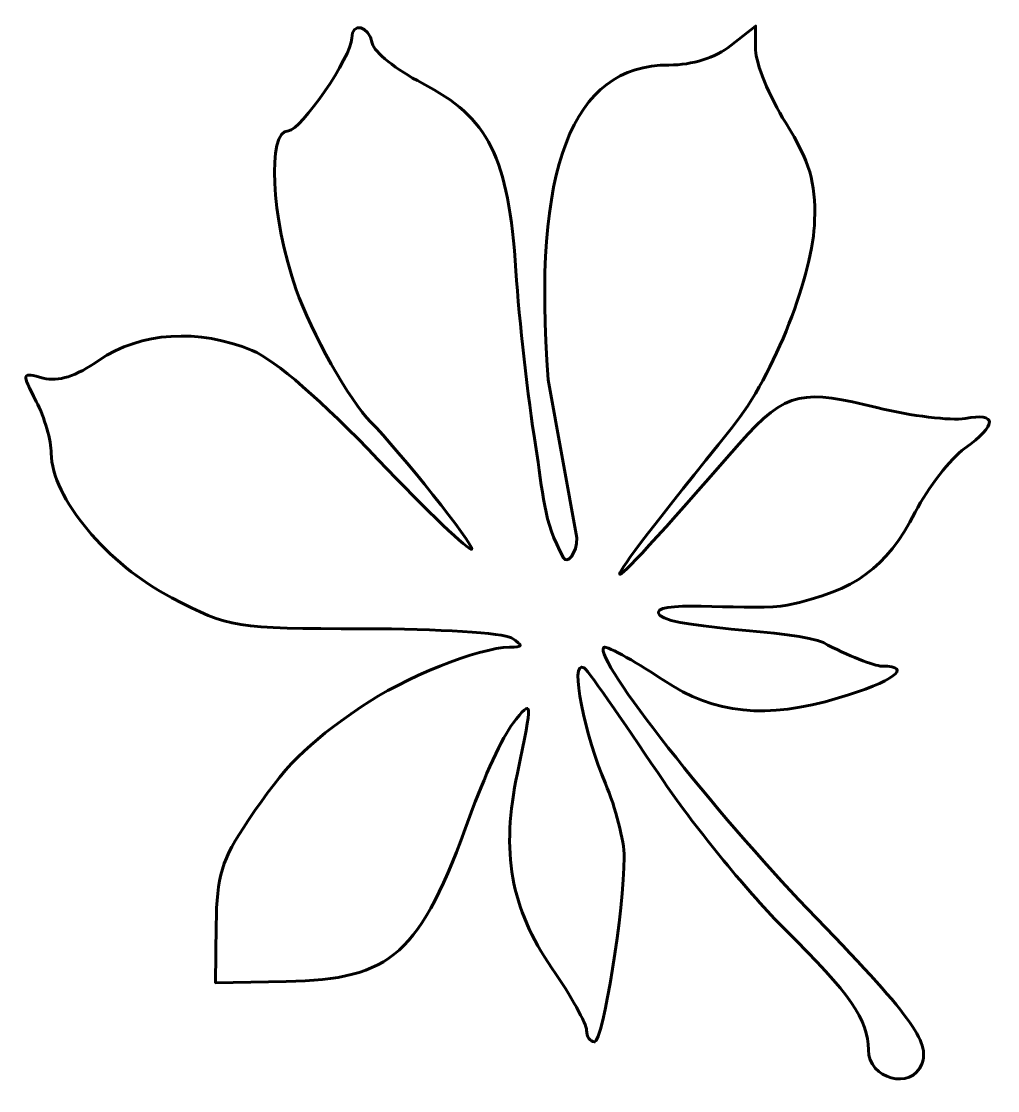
# Model space of a CAD drawing. Header units: centimetres. Extents: x -3.15 to 3.23, y -3.55 to 3.44.
import ezdxf

# ---------------------------------------------------------------- set-up
doc = ezdxf.new("R2010")
doc.units = ezdxf.units.CM
doc.header["$MEASUREMENT"] = 0
doc.layers.add('Layer 1', color=7, linetype='Continuous')

msp = doc.modelspace()

# ---------------------------------------------------------------- linework, layer by layer
at = {"layer": 'Layer 1', "color": 56, "lineweight": 60}
msp.add_open_spline([(0.48211, 0.06146), (0.48667, -0.0408), (0.41523, -0.11394), (0.39632, -0.06791), (0.39632, -0.06791), (0.26033, 0.17234), (0.26411, 0.35097), (0.21233, 0.67068), (0.21233, 0.67068), (0.16348, 0.97207), (0.10601, 1.48317), (0.08463, 1.80647), (0.08463, 1.80647), (0.0353, 2.5522), (-0.09338, 2.80982), (-0.52837, 3.03369), (-0.52837, 3.03369), (-0.6967, 3.12033), (-0.84339, 3.23773), (-0.85434, 3.2946), (-0.85434, 3.2946), (-0.87657, 3.41005), (-0.98803, 3.43763), (-0.98803, 3.32769), (-0.98803, 3.32769), (-0.98803, 3.20889), (-1.32094, 2.72293), (-1.40241, 2.72282), (-1.40241, 2.72282), (-1.54411, 2.72261), (-1.51639, 2.15532), (-1.35162, 1.6836), (-1.35162, 1.6836), (-1.25573, 1.40909), (-0.99849, 0.95196), (-0.86542, 0.81964), (-0.86542, 0.81964), (-0.68268, 0.63792), (-0.18247, 0.00861), (-0.20381, -0.01273), (-0.20381, -0.01273), (-0.21914, -0.02806), (-0.49442, 0.23551), (-0.81553, 0.57298), (-0.81553, 0.57298), (-1.17861, 0.95455), (-1.4899, 1.22444), (-1.63878, 1.28672), (-1.63878, 1.28672), (-1.98698, 1.4324), (-2.37278, 1.40769), (-2.63985, 1.22261), (-2.63985, 1.22261), (-2.79177, 1.11733), (-2.90679, 1.08079), (-3.00521, 1.10653), (-3.00521, 1.10653), (-3.14745, 1.14373), (-3.1479, 1.14223), (-3.05067, 0.95422), (-3.05067, 0.95422), (-2.99667, 0.84979), (-2.95248, 0.69703), (-2.95248, 0.61476), (-2.95248, 0.61476), (-2.95248, 0.32726), (-2.58548, -0.11276), (-2.1644, -0.33011), (-2.1644, -0.33011), (-1.77911, -0.52899), (-1.76695, -0.53094), (-0.90592, -0.53187), (-0.90592, -0.53187), (-0.42773, -0.53239), (0.00495, -0.55959), (0.0556, -0.59232), (0.0556, -0.59232), (0.13468, -0.64343), (0.13282, -0.65196), (0.0424, -0.65277), (0.0424, -0.65277), (-0.15633, -0.65455), (-0.65058, -0.85328), (-0.92663, -1.04241), (-0.92663, -1.04241), (-1.29223, -1.29289), (-1.42172, -1.4232), (-1.66591, -1.78633), (-1.66591, -1.78633), (-1.84038, -2.04579), (-1.87082, -2.14536), (-1.8742, -2.46778), (-1.8742, -2.46778), (-1.8742, -2.46778), (-1.87816, -2.84538), (-1.87816, -2.84538), (-1.87816, -2.84538), (-1.87816, -2.84538), (-1.41774, -2.83732), (-1.41774, -2.83732), (-1.41774, -2.83732), (-0.7239, -2.82518), (-0.54183, -2.66155), (-0.21642, -1.75771), (-0.21642, -1.75771), (-0.12545, -1.50504), (0.00059, -1.23243), (0.06368, -1.1519), (0.06368, -1.1519), (0.19564, -0.98347), (0.1964, -0.99144), (0.09436, -1.47491), (0.09436, -1.47491), (-0.01507, -1.99345), (0.04933, -2.35748), (0.32004, -2.75053), (0.32004, -2.75053), (0.44471, -2.93155), (0.54672, -3.11395), (0.54672, -3.15586), (0.54672, -3.15586), (0.54672, -3.19777), (0.57016, -3.23207), (0.59881, -3.23207), (0.59881, -3.23207), (0.65312, -3.23207), (0.7925, -2.36264), (0.79236, -2.02472), (0.79236, -2.02472), (0.79236, -1.91779), (0.73703, -1.7014), (0.6695, -1.54386), (0.6695, -1.54386), (0.54139, -1.24499), (0.42649, -0.72359), (0.5306, -0.78793), (0.5306, -0.78793), (0.56352, -0.80827), (0.83976, -1.22033), (1.05162, -1.53118), (1.05162, -1.53118), (1.26349, -1.84203), (1.61898, -2.27593), (1.84162, -2.49539), (1.84162, -2.49539), (2.27131, -2.91896), (2.38841, -3.08792), (2.38841, -3.2843), (2.38841, -3.2843), (2.38841, -3.4751), (2.67112, -3.55083), (2.73751, -3.37781), (2.73751, -3.37781), (2.73751, -3.37781), (2.73751, -3.37781), (2.73751, -3.37781), (2.73751, -3.37781), (2.79355, -3.23178), (2.67216, -3.0667), (1.98938, -2.36043), (1.98938, -2.36043), (1.41023, -1.76135), (0.58734, -0.72595), (0.65928, -0.65401), (0.65928, -0.65401), (0.67734, -0.63595), (0.90632, -0.77425), (1.04875, -0.8685), (1.04875, -0.8685), (1.38605, -1.09171), (1.71898, -1.12546), (2.19368, -0.98454), (2.19368, -0.98454), (2.55017, -0.87871), (2.68971, -0.77649), (2.47769, -0.77649), (2.47769, -0.77649), (2.4255, -0.77649), (2.25306, -0.70743), (2.09449, -0.62302), (2.09449, -0.62302), (1.93593, -0.53861), (1.00791, -0.53578), (1.01531, -0.42489), (1.01531, -0.42489), (1.02096, -0.34033), (1.65995, -0.42163), (1.85756, -0.37845), (1.85756, -0.37845), (2.30866, -0.27987), (2.5011, -0.13993), (2.69536, 0.23078), (2.69536, 0.23078), (2.77977, 0.39187), (2.9248, 0.57875), (3.01765, 0.64607), (3.01765, 0.64607), (3.23224, 0.80166), (3.23331, 0.88138), (3.0203, 0.84275), (3.0203, 0.84275), (2.92891, 0.82618), (2.66904, 0.85798), (2.44281, 0.91342), (2.44281, 0.91342), (1.97909, 1.02706), (1.85493, 1.0355), (1.54431, 0.67744), (1.54431, 0.67744), (0.49148, -0.53617), (0.52804, -0.41409), (1.49708, 0.78192), (1.49708, 0.78192), (1.77697, 1.12736), (2.02933, 1.79435), (2.03737, 2.13753), (2.03737, 2.13753), (2.04338, 2.39411), (2.00754, 2.51465), (1.84826, 2.7735), (1.84826, 2.7735), (1.74018, 2.94916), (1.65174, 3.16354), (1.65174, 3.24989), (1.65174, 3.24989), (1.65174, 3.24989), (1.65174, 3.4069), (1.65174, 3.4069), (1.65174, 3.4069), (1.65174, 3.4069), (1.48999, 3.27967), (1.48999, 3.27967), (1.48999, 3.27967), (1.38819, 3.19959), (1.23812, 3.15244), (1.08509, 3.15244), (1.08509, 3.15244), (0.44898, 3.15244), (0.18956, 2.47654), (0.29577, 1.09589), (0.29577, 1.09589), (0.29577, 1.09589), (0.48211, 0.06146), (0.48211, 0.06146)], degree=3, knots=[0, 0, 0, 0, 0.016129, 0.016129, 0.016129, 0.016129, 0.0322581, 0.0322581, 0.0322581, 0.0322581, 0.0483871, 0.0483871, 0.0483871, 0.0483871, 0.0645161, 0.0645161, 0.0645161, 0.0645161, 0.0806452, 0.0806452, 0.0806452, 0.0806452, 0.0967742, 0.0967742, 0.0967742, 0.0967742, 0.1129032, 0.1129032, 0.1129032, 0.1129032, 0.1290323, 0.1290323, 0.1290323, 0.1290323, 0.1451613, 0.1451613, 0.1451613, 0.1451613, 0.1612903, 0.1612903, 0.1612903, 0.1612903, 0.1774194, 0.1774194, 0.1774194, 0.1774194, 0.1935484, 0.1935484, 0.1935484, 0.1935484, 0.2096774, 0.2096774, 0.2096774, 0.2096774, 0.2258065, 0.2258065, 0.2258065, 0.2258065, 0.2419355, 0.2419355, 0.2419355, 0.2419355, 0.2580645, 0.2580645, 0.2580645, 0.2580645, 0.2741935, 0.2741935, 0.2741935, 0.2741935, 0.2903226, 0.2903226, 0.2903226, 0.2903226, 0.3064516, 0.3064516, 0.3064516, 0.3064516, 0.3225806, 0.3225806, 0.3225806, 0.3225806, 0.3387097, 0.3387097, 0.3387097, 0.3387097, 0.3548387, 0.3548387, 0.3548387, 0.3548387, 0.3709677, 0.3709677, 0.3709677, 0.3709677, 0.3870968, 0.3870968, 0.3870968, 0.3870968, 0.4032258, 0.4032258, 0.4032258, 0.4032258, 0.4193548, 0.4193548, 0.4193548, 0.4193548, 0.4354839, 0.4354839, 0.4354839, 0.4354839, 0.4516129, 0.4516129, 0.4516129, 0.4516129, 0.4677419, 0.4677419, 0.4677419, 0.4677419, 0.483871, 0.483871, 0.483871, 0.483871, 0.5, 0.5, 0.5, 0.5, 0.516129, 0.516129, 0.516129, 0.516129, 0.5322581, 0.5322581, 0.5322581, 0.5322581, 0.5483871, 0.5483871, 0.5483871, 0.5483871, 0.5645161, 0.5645161, 0.5645161, 0.5645161, 0.5806452, 0.5806452, 0.5806452, 0.5806452, 0.5967742, 0.5967742, 0.5967742, 0.5967742, 0.6129032, 0.6129032, 0.6129032, 0.6129032, 0.6290323, 0.6290323, 0.6290323, 0.6290323, 0.6451613, 0.6451613, 0.6451613, 0.6451613, 0.6612903, 0.6612903, 0.6612903, 0.6612903, 0.6774194, 0.6774194, 0.6774194, 0.6774194, 0.6935484, 0.6935484, 0.6935484, 0.6935484, 0.7096774, 0.7096774, 0.7096774, 0.7096774, 0.7258065, 0.7258065, 0.7258065, 0.7258065, 0.7419355, 0.7419355, 0.7419355, 0.7419355, 0.7580645, 0.7580645, 0.7580645, 0.7580645, 0.7741935, 0.7741935, 0.7741935, 0.7741935, 0.7903226, 0.7903226, 0.7903226, 0.7903226, 0.8064516, 0.8064516, 0.8064516, 0.8064516, 0.8225806, 0.8225806, 0.8225806, 0.8225806, 0.8387097, 0.8387097, 0.8387097, 0.8387097, 0.8548387, 0.8548387, 0.8548387, 0.8548387, 0.8709677, 0.8709677, 0.8709677, 0.8709677, 0.8870968, 0.8870968, 0.8870968, 0.8870968, 0.9032258, 0.9032258, 0.9032258, 0.9032258, 0.9193548, 0.9193548, 0.9193548, 0.9193548, 0.9354839, 0.9354839, 0.9354839, 0.9354839, 0.9516129, 0.9516129, 0.9516129, 0.9516129, 0.9677419, 0.9677419, 0.9677419, 0.9677419, 1, 1, 1, 1], dxfattribs=at)

doc.saveas('drawing.dxf')
